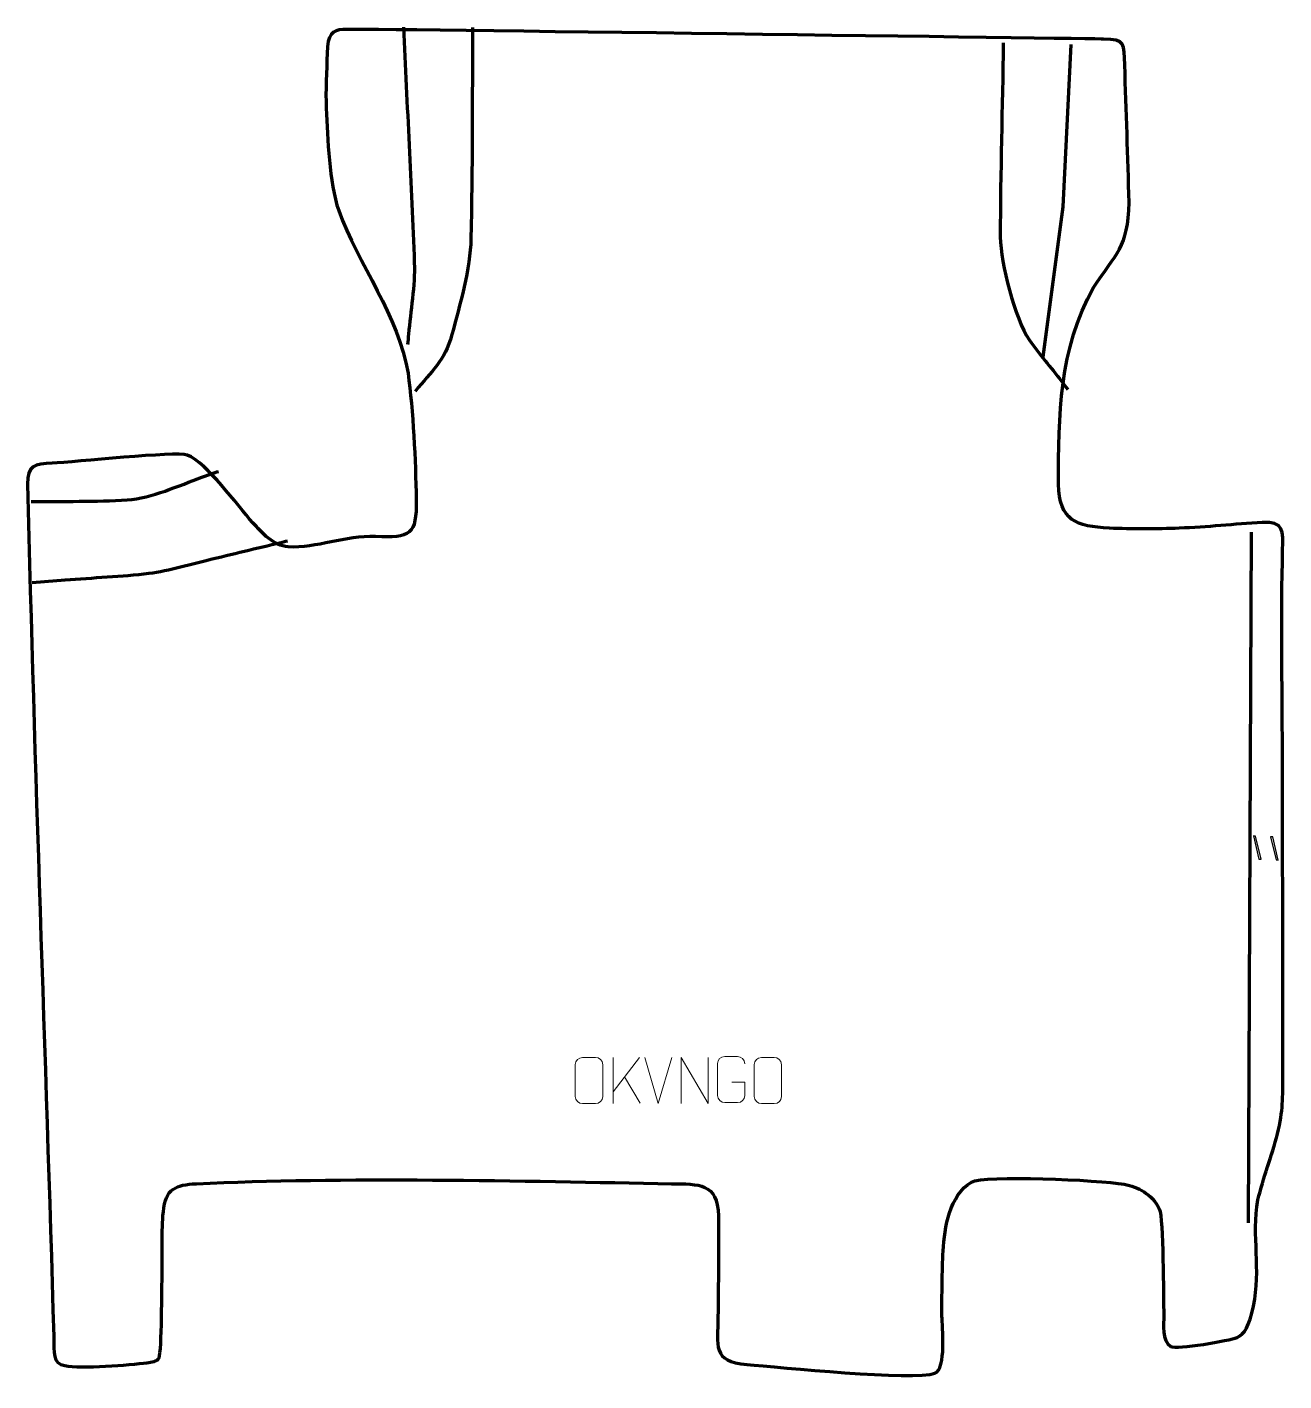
# Model space of a CAD drawing. Header units: millimetres. Extents: x 1228 to 1910, y -168 to 565.
import ezdxf

# ---------------------------------------------------------------- set-up
doc = ezdxf.new("R2010")
doc.units = ezdxf.units.MM
doc.header["$MEASUREMENT"] = 0
doc.layers.add('layer 2', color=7, linetype='Continuous')
doc.layers.add('layer 3', color=7, linetype='Continuous')

msp = doc.modelspace()

# ---------------------------------------------------------------- linework, layer by layer
at = {"layer": 'layer 2', "color": 142, "lineweight": 158}
for points, knots in [([(1432.3239, 565.1764), (1434.2976, 522.6354), (1436.7499, 479.9178), (1438.2409, 437.3799), (1438.2409, 437.3799), (1438.6637, 425.3194), (1436.2642, 411.0021), (1435.1044, 398.7596), (1435.1044, 398.7596), (1434.9263, 396.8794), (1434.7482, 394.9992), (1434.5701, 393.119)], [0, 0, 0, 0, 0.25, 0.25, 0.25, 0.25, 0.5, 0.5, 0.5, 0.5, 1, 1, 1, 1]), ([(1469.8618, 564.8583), (1469.5604, 526.7326), (1469.8558, 488.5299), (1468.9497, 450.4198), (1468.9497, 450.4198), (1468.5746, 434.6421), (1462.8972, 414.0013), (1458.6266, 398.5981), (1458.6266, 398.5981), (1454.5394, 383.8562), (1447.83, 379.064), (1438.7572, 367.7978)], [0, 0, 0, 0, 0.25, 0.25, 0.25, 0.25, 0.5, 0.5, 0.5, 0.5, 1, 1, 1, 1]), ([(1757.5987, 556.7272), (1757.0449, 521.6387), (1755.9865, 486.4872), (1755.9415, 451.4009), (1755.9415, 451.4009), (1756.2568, 437.1046), (1763.7375, 407.3709), (1771.7401, 395.6105), (1771.7401, 395.6105), (1776.9852, 387.9026), (1783.4463, 380.7365), (1789.135, 373.2991), (1789.135, 373.2991), (1790.279, 371.7929), (1791.4234, 370.287), (1792.5688, 368.7819)], [0, 0, 0, 0, 0.2, 0.2, 0.2, 0.2, 0.4, 0.4, 0.4, 0.4, 0.6, 0.6, 0.6, 0.6, 1, 1, 1, 1]), ([(1794.2189, 555.6714), (1794.2189, 555.6714), (1789.8408, 467.7742), (1789.8408, 467.7742), (1789.8408, 467.7742), (1789.8408, 467.7742), (1779.0516, 386.4633), (1779.0516, 386.4633)], [0, 0, 0, 0, 0.33333333, 0.33333333, 0.33333333, 0.33333333, 1, 1, 1, 1]), ([(1230.5235, 308.0487), (1247.7423, 308.3471), (1265.5048, 307.8603), (1282.6353, 309.0357), (1282.6353, 309.0357), (1295.9096, 309.9465), (1310.6088, 316.7313), (1323.1442, 321.2709), (1323.1442, 321.2709), (1325.8318, 322.2265), (1328.5215, 323.1763), (1331.211, 324.1268), (1331.211, 324.1268), (1331.211, 324.1268), (1332.1058, 324.4431), (1332.1058, 324.4431)], [0, 0, 0, 0, 0.2, 0.2, 0.2, 0.2, 0.4, 0.4, 0.4, 0.4, 0.6, 0.6, 0.6, 0.6, 1, 1, 1, 1]), ([(1231.0153, 264.2517), (1237.0075, 264.7233), (1242.9997, 265.1949), (1248.9919, 265.6665), (1248.9919, 265.6665), (1263.9082, 266.8233), (1279.6222, 267.4507), (1294.3922, 269.2301), (1294.3922, 269.2301), (1305.0586, 270.5151), (1317.9958, 274.44), (1328.7103, 277.009), (1328.7103, 277.009), (1341.9745, 280.1895), (1355.2389, 283.37), (1368.5032, 286.5506), (1368.5032, 286.5506), (1368.5032, 286.5506), (1369.4287, 286.7724), (1369.4287, 286.7724)], [0, 0, 0, 0, 0.16666667, 0.16666667, 0.16666667, 0.16666667, 0.33333333, 0.33333333, 0.33333333, 0.33333333, 0.5, 0.5, 0.5, 0.5, 0.66666667, 0.66666667, 0.66666667, 0.66666667, 1, 1, 1, 1])]:
    msp.add_open_spline(points, degree=3, knots=knots, dxfattribs=at)
msp.add_open_spline([(1890.5156, -82.7147), (1890.5156, -82.7147), (1892.2238, 291.4188), (1892.2238, 291.4188)], degree=3, dxfattribs=at)
at = {"layer": 'layer 2', "color": 142}
for points in [[(1896.1305, 114.2663), (1896.1305, 114.2663), (1893.1937, 126.856), (1893.1937, 126.856), (1893.1937, 126.856), (1893.1937, 126.856), (1894.3759, 126.8044), (1894.3759, 126.8044), (1894.3759, 126.8044), (1894.3759, 126.8044), (1897.3127, 114.2147), (1897.3127, 114.2147), (1897.3127, 114.2147), (1897.3127, 114.2147), (1896.1305, 114.2663), (1896.1305, 114.2663)], [(1905.4703, 113.8589), (1905.4703, 113.8589), (1902.5334, 126.4486), (1902.5334, 126.4486), (1902.5334, 126.4486), (1902.5334, 126.4486), (1903.7156, 126.3971), (1903.7156, 126.3971), (1903.7156, 126.3971), (1903.7156, 126.3971), (1906.6524, 113.8074), (1906.6524, 113.8074), (1906.6524, 113.8074), (1906.6524, 113.8074), (1905.4703, 113.8589), (1905.4703, 113.8589)]]:
    msp.add_open_spline(points, degree=3, knots=[0, 0, 0, 0, 0.2, 0.2, 0.2, 0.2, 0.4, 0.4, 0.4, 0.4, 0.6, 0.6, 0.6, 0.6, 1, 1, 1, 1], dxfattribs=at)
at = {"layer": 'layer 3', "color": 242, "lineweight": 158}
msp.add_open_spline([(1811.8707, 558.6828), (1823.9276, 558.4976), (1823.0971, 556.0728), (1823.4293, 544.6362), (1823.4293, 544.6362), (1824.168, 519.793), (1825.2169, 494.9344), (1825.7722, 470.0904), (1825.7722, 470.0904), (1825.3188, 445.4116), (1818.7005, 442.9266), (1806.4872, 423.9944), (1806.4872, 423.9944), (1787.7636, 390.6897), (1787.4999, 354.5376), (1787.541, 317.421), (1787.541, 317.421), (1787.7994, 297.8219), (1797.0411, 294.5685), (1815.1126, 293.6338), (1815.1126, 293.6338), (1827.1392, 293.0826), (1840.9279, 293.1784), (1852.9816, 293.6276), (1852.9816, 293.6276), (1868.0104, 294.2493), (1882.9609, 295.8286), (1897.9538, 296.7312), (1897.9538, 296.7312), (1909.739, 297.4407), (1909.3021, 292.0072), (1909.0325, 281.9878), (1909.0325, 281.9878), (1908.0649, 246.0351), (1908.8766, 209.3281), (1908.9052, 173.3104), (1908.9052, 173.3104), (1908.9534, 114.8061), (1909.3254, 56.3029), (1909.1252, -2.2015), (1909.1252, -2.2015), (1909.0783, -15.3104), (1909.351, -21.47), (1906.2619, -34.5333), (1906.2619, -34.5333), (1903.129, -46.5762), (1898.5138, -58.4302), (1895.6222, -70.3677), (1895.6222, -70.3677), (1892.2207, -90.0916), (1897.4435, -107.8443), (1893.2007, -127.8956), (1893.2007, -127.8956), (1890.6864, -139.0782), (1888.5951, -143.0047), (1884.3681, -144.8249), (1884.3681, -144.8249), (1880.3752, -146.5442), (1851.5629, -151.6944), (1848.3352, -149.7074), (1848.3352, -149.7074), (1843.5727, -146.7757), (1844.623, -137.6214), (1844.5659, -132.746), (1844.5659, -132.746), (1844.4153, -123.6833), (1844.3936, -80.3045), (1842.1793, -75.1745), (1842.1793, -75.1745), (1837.8314, -66.8866), (1830.9064, -63.3779), (1823.0455, -61.8675), (1823.0455, -61.8675), (1809.4396, -59.4144), (1746.8446, -56.733), (1740.2624, -60.6452), (1740.2624, -60.6452), (1728.4608, -68.1562), (1725.6988, -85.093), (1724.9895, -97.9521), (1724.9895, -97.9521), (1724.3885, -109.3232), (1724.2712, -121.8355), (1724.3153, -133.2502), (1724.3153, -133.2502), (1724.4096, -139.1518), (1726.8662, -161.9517), (1720.4846, -164.3005), (1720.4846, -164.3005), (1709.2893, -168.4212), (1635.6945, -160.9814), (1618.5959, -159.5254), (1618.5959, -159.5254), (1599.4497, -158.0328), (1602.7773, -149.1111), (1602.8917, -133.7861), (1602.8917, -133.7861), (1603.04, -115.5777), (1603.4534, -97.1418), (1603.1154, -78.9533), (1603.1154, -78.9533), (1602.7819, -61.0178), (1592.4978, -61.8054), (1577.7772, -61.5413), (1577.7772, -61.5413), (1497.9621, -60.1087), (1397.8871, -57.6908), (1320.1643, -61.5841), (1320.1643, -61.5841), (1308.6742, -62.1662), (1303.5248, -64.0554), (1302.1831, -76.8137), (1302.1831, -76.8137), (1301.1008, -87.1059), (1301.8005, -99.4782), (1301.5221, -110.1608), (1301.5221, -110.1608), (1301.3658, -116.972), (1301.3926, -152.4169), (1299.8711, -155.8344), (1299.8711, -155.8344), (1298.9061, -158.0022), (1295.7782, -158.2408), (1293.2671, -158.5653), (1293.2671, -158.5653), (1284.0384, -159.7582), (1257.5478, -161.8379), (1248.8003, -160.1281), (1248.8003, -160.1281), (1241.8763, -158.7747), (1243.0463, -153.6924), (1242.7732, -144.3419), (1242.7732, -144.3419), (1238.2817, 9.4419), (1232.2516, 163.673), (1228.5491, 317.4489), (1228.5491, 317.4489), (1228.299, 327.835), (1232.4, 328.3672), (1241.9311, 328.8522), (1241.9311, 328.8522), (1253.6123, 329.4466), (1309.3647, 335.3781), (1315.066, 333.276), (1315.066, 333.276), (1326.2122, 328.7575), (1341.7888, 306.4506), (1350.7002, 296.5974), (1350.7002, 296.5974), (1355.6452, 291.1299), (1362.0241, 284.0622), (1369.8391, 283.5163), (1369.8391, 283.5163), (1385.2897, 282.6521), (1400.7875, 289.7474), (1417.2124, 289.0772), (1417.2124, 289.0772), (1436.1988, 288.3023), (1439.5483, 289.8649), (1439.2735, 309.2324), (1439.2735, 309.2324), (1438.977, 330.1531), (1437.5729, 357.3866), (1434.8414, 377.6032), (1434.8414, 377.6032), (1429.9572, 408.3376), (1407.8697, 436.7115), (1397.2441, 465.7564), (1397.2441, 465.7564), (1392.0404, 481.3303), (1391.3411, 504.4649), (1390.4711, 521.1544), (1390.4711, 521.1544), (1390.0995, 530.7892), (1390.8296, 541.2237), (1390.9879, 550.9949), (1390.9879, 550.9949), (1391.1564, 561.3948), (1393.9206, 563.5005), (1399.5032, 563.9255), (1399.5032, 563.9255), (1405.0858, 564.3504), (1811.8707, 558.6828), (1811.8707, 558.6828)], degree=3, knots=[0, 0, 0, 0, 0.0212766, 0.0212766, 0.0212766, 0.0212766, 0.04255319, 0.04255319, 0.04255319, 0.04255319, 0.06382979, 0.06382979, 0.06382979, 0.06382979, 0.08510638, 0.08510638, 0.08510638, 0.08510638, 0.10638298, 0.10638298, 0.10638298, 0.10638298, 0.12765957, 0.12765957, 0.12765957, 0.12765957, 0.14893617, 0.14893617, 0.14893617, 0.14893617, 0.17021277, 0.17021277, 0.17021277, 0.17021277, 0.19148936, 0.19148936, 0.19148936, 0.19148936, 0.21276596, 0.21276596, 0.21276596, 0.21276596, 0.23404255, 0.23404255, 0.23404255, 0.23404255, 0.25531915, 0.25531915, 0.25531915, 0.25531915, 0.27659574, 0.27659574, 0.27659574, 0.27659574, 0.29787234, 0.29787234, 0.29787234, 0.29787234, 0.31914894, 0.31914894, 0.31914894, 0.31914894, 0.34042553, 0.34042553, 0.34042553, 0.34042553, 0.36170213, 0.36170213, 0.36170213, 0.36170213, 0.38297872, 0.38297872, 0.38297872, 0.38297872, 0.40425532, 0.40425532, 0.40425532, 0.40425532, 0.42553191, 0.42553191, 0.42553191, 0.42553191, 0.44680851, 0.44680851, 0.44680851, 0.44680851, 0.46808511, 0.46808511, 0.46808511, 0.46808511, 0.4893617, 0.4893617, 0.4893617, 0.4893617, 0.5106383, 0.5106383, 0.5106383, 0.5106383, 0.53191489, 0.53191489, 0.53191489, 0.53191489, 0.55319149, 0.55319149, 0.55319149, 0.55319149, 0.57446809, 0.57446809, 0.57446809, 0.57446809, 0.59574468, 0.59574468, 0.59574468, 0.59574468, 0.61702128, 0.61702128, 0.61702128, 0.61702128, 0.63829787, 0.63829787, 0.63829787, 0.63829787, 0.65957447, 0.65957447, 0.65957447, 0.65957447, 0.68085106, 0.68085106, 0.68085106, 0.68085106, 0.70212766, 0.70212766, 0.70212766, 0.70212766, 0.72340426, 0.72340426, 0.72340426, 0.72340426, 0.74468085, 0.74468085, 0.74468085, 0.74468085, 0.76595745, 0.76595745, 0.76595745, 0.76595745, 0.78723404, 0.78723404, 0.78723404, 0.78723404, 0.80851064, 0.80851064, 0.80851064, 0.80851064, 0.82978723, 0.82978723, 0.82978723, 0.82978723, 0.85106383, 0.85106383, 0.85106383, 0.85106383, 0.87234043, 0.87234043, 0.87234043, 0.87234043, 0.89361702, 0.89361702, 0.89361702, 0.89361702, 0.91489362, 0.91489362, 0.91489362, 0.91489362, 0.93617021, 0.93617021, 0.93617021, 0.93617021, 0.95744681, 0.95744681, 0.95744681, 0.95744681, 1, 1, 1, 1], dxfattribs=at)
at = {"layer": 'layer 3', "color": 250, "lineweight": 9}
for points, knots in [([(1610.3277, -6.6184), (1610.3277, -6.6184), (1617.4958, -6.6184), (1617.4958, -6.6184), (1617.4958, -6.6184), (1617.4958, -6.6184), (1617.4958, -13.7865), (1617.4958, -13.7865), (1617.4958, -13.7865), (1617.3561, -16.1099), (1615.6789, -17.5895), (1613.5311, -17.6003), (1613.5311, -17.6003), (1611.1993, -17.5999), (1608.8673, -17.5999), (1606.5358, -17.6003), (1606.5358, -17.6003), (1604.6109, -17.7057), (1602.6387, -15.8212), (1602.6499, -13.8039), (1602.6499, -13.8039), (1602.6503, -8.0338), (1602.6503, -2.2641), (1602.6499, 3.5052), (1602.6499, 3.5052), (1602.6541, 5.6433), (1604.4009, 7.3625), (1606.5532, 7.3491), (1606.5532, 7.3491), (1608.8789, 7.3491), (1611.205, 7.3491), (1613.5311, 7.3491), (1613.5311, 7.3491), (1615.4778, 7.3845), (1617.4692, 5.893), (1617.4958, 3.4553)], [0, 0, 0, 0, 0.1, 0.1, 0.1, 0.1, 0.2, 0.2, 0.2, 0.2, 0.3, 0.3, 0.3, 0.3, 0.4, 0.4, 0.4, 0.4, 0.5, 0.5, 0.5, 0.5, 0.6, 0.6, 0.6, 0.6, 0.7, 0.7, 0.7, 0.7, 0.8, 0.8, 0.8, 0.8, 1, 1, 1, 1]), ([(1529.4516, 6.829), (1531.7773, 6.829), (1534.1034, 6.829), (1536.4295, 6.829), (1536.4295, 6.829), (1538.3761, 6.8646), (1540.3675, 5.373), (1540.3942, 2.9354), (1540.3942, 2.9354), (1540.3938, -2.8115), (1540.3938, -8.5588), (1540.3942, -14.3065), (1540.3942, -14.3065), (1540.2544, -16.6299), (1538.5772, -18.1095), (1536.4295, -18.1203), (1536.4295, -18.1203), (1534.0976, -18.1199), (1531.7657, -18.1199), (1529.4342, -18.1203), (1529.4342, -18.1203), (1527.5092, -18.2257), (1525.5371, -16.3412), (1525.5483, -14.3239), (1525.5483, -14.3239), (1525.5486, -8.5538), (1525.5486, -2.7841), (1525.5483, 2.9852), (1525.5483, 2.9852), (1525.5525, 5.1233), (1527.2992, 6.8425), (1529.4516, 6.829)], [0, 0, 0, 0, 0.11111111, 0.11111111, 0.11111111, 0.11111111, 0.22222222, 0.22222222, 0.22222222, 0.22222222, 0.33333333, 0.33333333, 0.33333333, 0.33333333, 0.44444444, 0.44444444, 0.44444444, 0.44444444, 0.55555556, 0.55555556, 0.55555556, 0.55555556, 0.66666667, 0.66666667, 0.66666667, 0.66666667, 0.77777778, 0.77777778, 0.77777778, 0.77777778, 1, 1, 1, 1]), ([(1583.0003, -18.0951), (1583.0003, -18.0951), (1583.0003, 6.8584), (1583.0003, 6.8584), (1583.0003, 6.8584), (1583.0003, 6.8584), (1597.6551, -18.0951), (1597.6551, -18.0951), (1597.6551, -18.0951), (1597.6551, -18.0951), (1597.6551, 6.8584), (1597.6551, 6.8584)], [0, 0, 0, 0, 0.25, 0.25, 0.25, 0.25, 0.5, 0.5, 0.5, 0.5, 1, 1, 1, 1]), ([(1626.4516, 6.829), (1628.7773, 6.829), (1631.1034, 6.829), (1633.4295, 6.829), (1633.4295, 6.829), (1635.3761, 6.8646), (1637.3675, 5.373), (1637.3942, 2.9354), (1637.3942, 2.9354), (1637.3938, -2.8115), (1637.3938, -8.5588), (1637.3942, -14.3065), (1637.3942, -14.3065), (1637.2544, -16.6299), (1635.5772, -18.1095), (1633.4295, -18.1203), (1633.4295, -18.1203), (1631.0976, -18.1199), (1628.7657, -18.1199), (1626.4342, -18.1203), (1626.4342, -18.1203), (1624.5092, -18.2257), (1622.5371, -16.3412), (1622.5483, -14.3239), (1622.5483, -14.3239), (1622.5486, -8.5538), (1622.5486, -2.7841), (1622.5483, 2.9852), (1622.5483, 2.9852), (1622.5525, 5.1233), (1624.2992, 6.8425), (1626.4516, 6.829)], [0, 0, 0, 0, 0.11111111, 0.11111111, 0.11111111, 0.11111111, 0.22222222, 0.22222222, 0.22222222, 0.22222222, 0.33333333, 0.33333333, 0.33333333, 0.33333333, 0.44444444, 0.44444444, 0.44444444, 0.44444444, 0.55555556, 0.55555556, 0.55555556, 0.55555556, 0.66666667, 0.66666667, 0.66666667, 0.66666667, 0.77777778, 0.77777778, 0.77777778, 0.77777778, 1, 1, 1, 1])]:
    msp.add_open_spline(points, degree=3, knots=knots, dxfattribs=at)
for points in [[(1545.9769, 6.8584), (1545.9769, 6.8584), (1545.9769, -18.0952), (1545.9769, -18.0952)], [(1560.3531, 6.8584), (1560.3531, 6.8584), (1545.9769, -11.7813), (1545.9769, -11.7813)], [(1570.5297, -18.124), (1570.5297, -18.124), (1563.2079, 6.8296), (1563.2079, 6.8296)], [(1577.8516, 6.8296), (1577.8516, 6.8296), (1570.5298, -18.124), (1570.5298, -18.124)], [(1560.6784, -17.9994), (1560.6784, -17.9994), (1552.2079, -3.6858), (1552.2079, -3.6858)]]:
    msp.add_open_spline(points, degree=3, dxfattribs=at)

doc.saveas('drawing.dxf')
